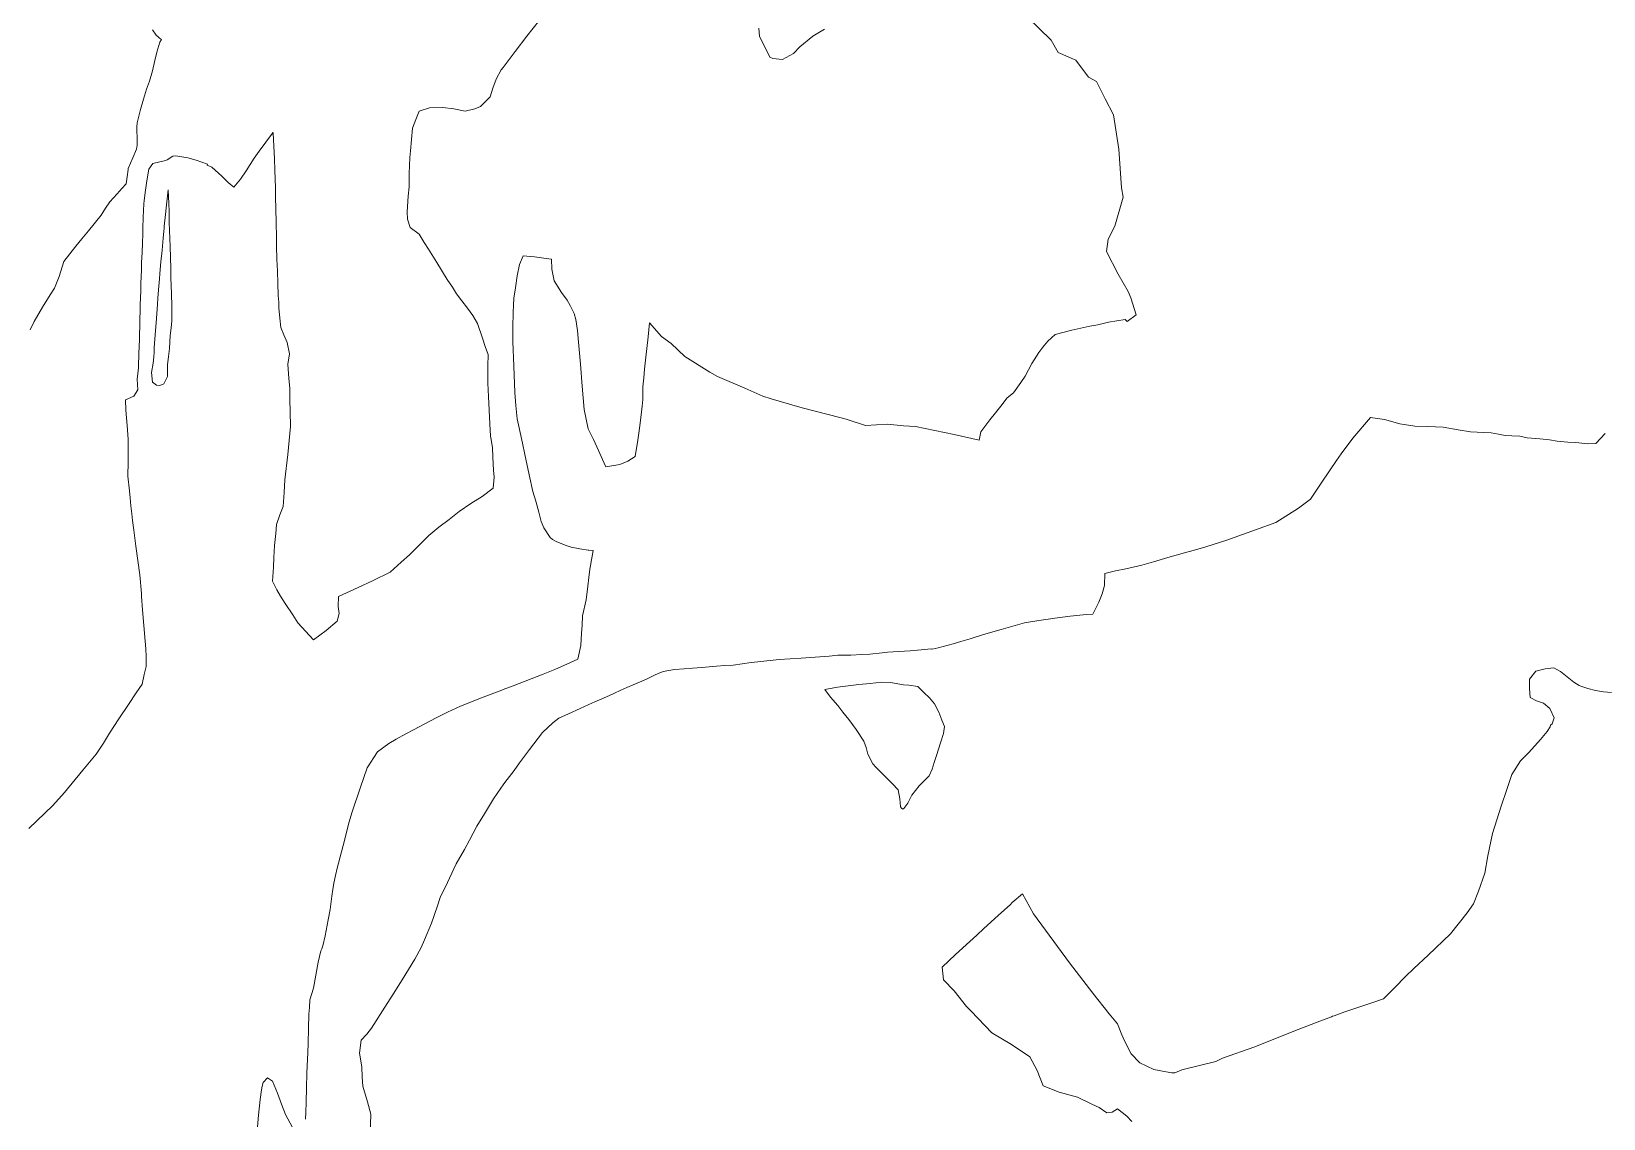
# Model space of a CAD drawing. Header units: inches. Extents: x 11351264 to 11356330, y 6702313 to 6706468.
# Drawn here: x 11354852.6 to 11355343.6, y 6703745.7 to 6704085.3 of the extents above; entities that cross this region are included whole.
import ezdxf

# ---------------------------------------------------------------- set-up
doc = ezdxf.new("R2010")
doc.units = ezdxf.units.IN
doc.header["$MEASUREMENT"] = 0
doc.layers.add('Shumate_Contours_clip1', color=7, linetype='Continuous', lineweight=0)

msp = doc.modelspace()

# ---------------------------------------------------------------- linework, layer by layer
at = {"layer": 'Shumate_Contours_clip1'}
for points, elevation in [([(11355011.27, 6704088.83), (11355007.32, 6704083.86), (11355003.68, 6704078.99), (11355001.21, 6704075.65), (11355000, 6704074.08), (11354999.37, 6704073.27), (11354997.78, 6704070.4), (11354996.76, 6704067.59), (11354995.92, 6704064.9), (11354992.86, 6704061.81), (11354991.12, 6704061.08), (11354988.09, 6704060.41), (11354984.52, 6704061.08), (11354981.07, 6704061.53), (11354976.94, 6704061.48), (11354973.72, 6704060.35), (11354972.69, 6704057.75), (11354971.69, 6704055.13), (11354971.01, 6704048.03), (11354970.82, 6704045.91), (11354970.56, 6704040.93), (11354970.63, 6704036.76), (11354970.27, 6704033.82), (11354970.03, 6704028.97), (11354970.1, 6704026.65), (11354970.91, 6704024.07), (11354973.72, 6704021.96), (11354975.24, 6704019.41), (11354976.68, 6704017.24), (11354979.2, 6704013.08), (11354982.52, 6704007.77), (11354984.11, 6704005.47), (11354985.39, 6704003.36), (11354987.1, 6704001.12), (11354988.81, 6703998.9), (11354990.47, 6703996.61), (11354991.91, 6703994.08), (11354993.36, 6703989.82), (11354994.49, 6703986.59), (11354995.26, 6703984.36), (11354995.22, 6703980.81), (11354995.16, 6703976.59), (11354995.2, 6703975.47), (11354995.41, 6703971.22), (11354995.63, 6703966.97), (11354995.84, 6703962.73), (11354996.03, 6703958.83), (11354996.12, 6703958.35), (11354996.6, 6703955.31), (11354996.77, 6703952.32), (11354996.96, 6703948.24), (11354997.11, 6703946.11), (11354996.88, 6703942.61), (11354993.36, 6703939.99), (11354989.87, 6703937.88), (11354986.27, 6703935.35), (11354983.08, 6703932.9), (11354979.88, 6703930.47), (11354976.73, 6703927.82), (11354970.68, 6703921.77), (11354968.08, 6703919.54), (11354964.65, 6703916.42), (11354959.13, 6703913.65), (11354954.69, 6703911.66), (11354948.51, 6703908.79), (11354948.42, 6703905.67), (11354948.76, 6703903.45), (11354948.16, 6703901.05), (11354944.65, 6703898.18), (11354940.74, 6703895.31), (11354935.87, 6703900.61), (11354934.25, 6703903.03), (11354931.88, 6703906.57), (11354930.4, 6703908.87), (11354929.29, 6703910.86), (11354927.96, 6703913.6), (11354928.2, 6703917.94), (11354928.31, 6703920.95), (11354928.58, 6703924.69), (11354928.95, 6703928.48), (11354929.21, 6703931.26), (11354930.23, 6703934.26), (11354931.23, 6703936.96), (11354931.52, 6703941.24), (11354931.79, 6703945.2), (11354932.72, 6703953.12), (11354933.58, 6703961.88), (11354933.46, 6703966.55), (11354933.37, 6703970.28), (11354933.29, 6703973.92), (11354933.06, 6703976.88), (11354932.66, 6703981.35), (11354933.24, 6703984.63), (11354932.45, 6703988.1), (11354931.44, 6703990.58), (11354930.51, 6703992.83), (11354930.23, 6703995.78), (11354929.93, 6703998.93), (11354929.85, 6704000.76), (11354929.74, 6704002.82), (11354929.58, 6704006.62), (11354929.43, 6704010.41), (11354929.29, 6704014.21), (11354929.2, 6704018.2), (11354929.14, 6704020.82), (11354929.05, 6704025.83), (11354928.97, 6704029.7), (11354928.9, 6704033.69), (11354928.82, 6704036.44), (11354928.66, 6704041.95), (11354928.59, 6704045.49), (11354928.49, 6704047.5), (11354928.37, 6704049.51), (11354928.09, 6704053.48), (11354928.07, 6704053.81), (11354927.92, 6704053.61), (11354927.87, 6704053.54), (11354925.86, 6704050.69), (11354923.78, 6704047.87), (11354922.17, 6704045.73), (11354919.68, 6704041.75), (11354917.92, 6704039.11), (11354915.88, 6704036.67), (11354914.08, 6704038.1), (11354912.13, 6704040.09), (11354908.96, 6704042.9), (11354907.53, 6704043.51), (11354907.63, 6704043.85), (11354904.09, 6704045.14), (11354901.5, 6704045.77), (11354897.76, 6704046.42), (11354896.74, 6704046.29), (11354895.06, 6704045.23), (11354894.55, 6704045), (11354890.56, 6704044.05), (11354889.25, 6704042.25), (11354888.69, 6704038.61), (11354888.27, 6704035.75), (11354887.79, 6704032.47), (11354887.72, 6704031.46), (11354887.65, 6704029.39), (11354887.57, 6704027.32), (11354887.45, 6704023.7), (11354887.37, 6704021.62), (11354887.29, 6704019.55), (11354887.17, 6704015.91), (11354887.1, 6704014.99), (11354887.03, 6704012.84), (11354886.96, 6704010.69), (11354886.84, 6704006.7), (11354886.83, 6704006.42), (11354886.76, 6704004.26), (11354886.7, 6704002.09), (11354886.64, 6703999.93), (11354886.58, 6703997.91), (11354886.57, 6703997.79), (11354886.51, 6703995.62), (11354886.46, 6703993.51), (11354886.37, 6703990.35), (11354886.33, 6703989.14), (11354886.33, 6703989.05), (11354886.26, 6703986.89), (11354886.19, 6703984.68), (11354886.07, 6703980.59), (11354886.08, 6703980.19), (11354885.63, 6703976.68), (11354885.83, 6703973.34), (11354884.64, 6703971.38), (11354882.05, 6703970.26), (11354882.15, 6703966.99), (11354882.56, 6703962.22), (11354882.79, 6703957.92), (11354882.89, 6703952.93), (11354882.79, 6703950.86), (11354882.7, 6703946.37), (11354883.24, 6703941.81), (11354883.51, 6703939.65), (11354883.7, 6703937.16), (11354884.03, 6703934.61), (11354884.18, 6703932.52), (11354884.58, 6703929.57), (11354885.21, 6703924.53), (11354885.84, 6703920.07), (11354886.46, 6703915.58), (11354886.99, 6703909.71), (11354887.02, 6703908.83), (11354887.36, 6703904.67), (11354887.75, 6703899.76), (11354888.13, 6703894.85), (11354888.31, 6703892.41), (11354888.5, 6703889.93), (11354888.42, 6703886.97), (11354887.85, 6703884.4), (11354887.2, 6703881.42), (11354885.36, 6703878.69), (11354882.94, 6703875.1), (11354879.92, 6703870.61), (11354877.05, 6703866.1), (11354875.09, 6703863), (11354872.84, 6703859.6), (11354868.7, 6703854.57), (11354862.94, 6703847.53), (11354859.35, 6703843.52), (11354851.79, 6703836.29)], 1374), ([(11355163.69, 6704089.78), (11355171.11, 6704082.53), (11355173.31, 6704078.69), (11355178.77, 6704076.3), (11355182.79, 6704071.03), (11355185.27, 6704069.66), (11355187.98, 6704064.25), (11355190.62, 6704059.22), (11355192.29, 6704048.51), (11355193.06, 6704036.41), (11355193.62, 6704033.56), (11355190.98, 6704024.45), (11355188.9, 6704020.4), (11355188.39, 6704016.58), (11355192.04, 6704009.46), (11355195.21, 6704004.05), (11355195.95, 6704002.11), (11355197.71, 6703996.75), (11355194.8, 6703994.67), (11355194.18, 6703995.33), (11355189.06, 6703994.44), (11355185.7, 6703993.69), (11355183.23, 6703993.23), (11355177.53, 6703991.99), (11355172.34, 6703990.6), (11355170.06, 6703988.52), (11355168.55, 6703986.66), (11355167.31, 6703985.04), (11355165.08, 6703981.61), (11355162.98, 6703977.61), (11355161.67, 6703975.64), (11355159.37, 6703972.44), (11355157.34, 6703970.81), (11355155.35, 6703968.23), (11355153.74, 6703966.2), (11355151.98, 6703963.97), (11355149.2, 6703960.25), (11355148.61, 6703957.62), (11355140.77, 6703959.41), (11355134.75, 6703960.65), (11355128.72, 6703961.89), (11355125.03, 6703962.1), (11355120.01, 6703962.63), (11355113.17, 6703962.19), (11355107.05, 6703964.18), (11355105.11, 6703964.76), (11355093.39, 6703967.72), (11355083.68, 6703970.59), (11355081.03, 6703971.34), (11355075.46, 6703973.89), (11355066.95, 6703977.54), (11355064.5, 6703978.9), (11355056.67, 6703983.78), (11355052.44, 6703987.81), (11355049.45, 6703990.04), (11355045.7, 6703994.23), (11355045.2, 6703989.94), (11355044.5, 6703983.51), (11355044.08, 6703979.8), (11355043.86, 6703977.1), (11355043.56, 6703974.29), (11355043.58, 6703970.32), (11355043.4, 6703968.3), (11355042.76, 6703962.93), (11355042.29, 6703959.86), (11355042.01, 6703957.67), (11355041.15, 6703952.55), (11355038.89, 6703951.12), (11355036.44, 6703950.05), (11355031.98, 6703949.31), (11355030.95, 6703951.62), (11355029.69, 6703954.42), (11355028.13, 6703957.82), (11355026.56, 6703961.22), (11355025.31, 6703967.16), (11355024.67, 6703974.45), (11355024.08, 6703981.34), (11355023.47, 6703988.23), (11355023.15, 6703991.84), (11355022.68, 6703995.35), (11355022.09, 6703997.15), (11355020.92, 6703999.73), (11355019.99, 6704001.32), (11355018.22, 6704003.79), (11355015.94, 6704007.35), (11355015.19, 6704011.01), (11355015.01, 6704014.17), (11355012.66, 6704014.51), (11355009.75, 6704014.87), (11355006.26, 6704015.16), (11355005.1, 6704012.54), (11355004.29, 6704008.95), (11355003.79, 6704005.2), (11355003.32, 6704002), (11355003.19, 6703999.8), (11355003.05, 6703997.55), (11355003.01, 6703992.96), (11355002.97, 6703988.46), (11355003.29, 6703980.71), (11355003.57, 6703972.5), (11355003.91, 6703968.48), (11355004.31, 6703964.3), (11355005.68, 6703958.15), (11355007.07, 6703951.7), (11355008.13, 6703946.76), (11355009.22, 6703941.58), (11355010.13, 6703938.57), (11355011.1, 6703935.12), (11355011.87, 6703932.27), (11355012.68, 6703930.22), (11355014.65, 6703927.25), (11355015.32, 6703926.63), (11355016.7, 6703925.9), (11355019.68, 6703924.68), (11355021.17, 6703924.22), (11355023.94, 6703923.7), (11355026.48, 6703923.32), (11355026.75, 6703923.25), (11355028.1, 6703923.17), (11355027.76, 6703921.38), (11355027.04, 6703917.33), (11355026.7, 6703914.71), (11355026.4, 6703912.04), (11355025.85, 6703907.79), (11355024.78, 6703902.8), (11355024.6, 6703899.72), (11355024.46, 6703897.37), (11355024.17, 6703893.48), (11355023.23, 6703889.19), (11355020.95, 6703888.17), (11355016.12, 6703886.02), (11355012.49, 6703884.5), (11355003.12, 6703880.94), (11355000, 6703879.74), (11354999.53, 6703879.56), (11354993.73, 6703877.31), (11354986.6, 6703874.54), (11354982.56, 6703872.64), (11354979.07, 6703870.88), (11354975.31, 6703868.94), (11354971.93, 6703867.16), (11354969.56, 6703865.85), (11354966.51, 6703864.2), (11354964.3, 6703862.89), (11354960.71, 6703860.32), (11354957.47, 6703855.24), (11354955.4, 6703849.24), (11354952.69, 6703841.25), (11354951.66, 6703837.65), (11354950.36, 6703832.6), (11354948.16, 6703823.91), (11354947.63, 6703821.63), (11354947.08, 6703819.3), (11354946.75, 6703817.27), (11354946.49, 6703815.19), (11354945.9, 6703811.03), (11354945.31, 6703807.76), (11354944.35, 6703802.8), (11354943.68, 6703799.69), (11354943.31, 6703798.78), (11354943.02, 6703798.15), (11354942.2, 6703794.58), (11354941.48, 6703790.53), (11354940.75, 6703786.49), (11354939.56, 6703782.81), (11354939.48, 6703780.37), (11354939.31, 6703778.36), (11354939.18, 6703773.82), (11354939.04, 6703769.28), (11354938.94, 6703766.31), (11354938.82, 6703764.3), (11354938.62, 6703759.88), (11354938.5, 6703755.37), (11354938.41, 6703750.83), (11354938.3, 6703747.7), (11354938.24, 6703745.53)], 1372), ([(11355079.79, 6704086.27), (11355080, 6704083.69), (11355082.5, 6704078.8), (11355083.22, 6704077.28), (11355084.23, 6704076.83), (11355087.17, 6704076.49), (11355090.65, 6704078.43), (11355092.57, 6704080.47), (11355096.71, 6704083.81), (11355100.36, 6704086.03)], 1372), ([(11354890.4, 6704085.77), (11354891.62, 6704084.17), (11354892.19, 6704083.6), (11354892.61, 6704083.16), (11354893.28, 6704082.74), (11354892.74, 6704081.98), (11354891.77, 6704078.8), (11354891.18, 6704076.19), (11354890.42, 6704072.95), (11354889.55, 6704069.74), (11354888.61, 6704067.22), (11354887.61, 6704064.19), (11354886.65, 6704060.94), (11354885.63, 6704056.75), (11354885.55, 6704055.48), (11354885.64, 6704050.89), (11354885.64, 6704049.77), (11354885.46, 6704048.52), (11354884.29, 6704045.8), (11354882.86, 6704042.46), (11354882.81, 6704042.22), (11354882.52, 6704039.91), (11354882.25, 6704037.72), (11354880.88, 6704036.21), (11354879.38, 6704034.57), (11354877.15, 6704032.11), (11354875.78, 6704030.05), (11354874.36, 6704027.94), (11354870.4, 6704022.99), (11354868.32, 6704020.5), (11354866.53, 6704018.25), (11354862.78, 6704013.45), (11354861.29, 6704008.74), (11354859.81, 6704005.12), (11354858.47, 6704002.98), (11354856.1, 6703999.2), (11354853.53, 6703994.66), (11354852.23, 6703992.11)], 1376), ([(11355344.09, 6703959.74), (11355341.25, 6703956.56), (11355338.71, 6703956.44), (11355334.96, 6703956.86), (11355332.44, 6703957.03), (11355329.17, 6703957.34), (11355326.76, 6703957.78), (11355323.71, 6703958.01), (11355319.78, 6703958.41), (11355317.49, 6703958.87), (11355314.96, 6703959.03), (11355312.88, 6703959.12), (11355310.85, 6703959.48), (11355308.54, 6703959.94), (11355306.21, 6703960.05), (11355302.04, 6703960.22), (11355298.25, 6703960.83), (11355293.57, 6703961.72), (11355288.79, 6703961.94), (11355284.69, 6703962), (11355280.04, 6703962.72), (11355275.24, 6703964.13), (11355270.8, 6703964.73), (11355265.35, 6703958.26), (11355261.71, 6703953.36), (11355260.23, 6703951.26), (11355255.69, 6703944.53), (11355252.06, 6703939.24), (11355248.32, 6703936.36), (11355241.29, 6703931.91), (11355234.93, 6703929.58), (11355228.28, 6703927.2), (11355226.25, 6703926.5), (11355219.37, 6703924.35), (11355215.42, 6703923.2), (11355212.8, 6703922.48), (11355210.18, 6703921.72), (11355207.56, 6703920.94), (11355203.03, 6703919.65), (11355199.39, 6703918.59), (11355194.43, 6703917.46), (11355191.2, 6703916.8), (11355187.89, 6703916.03), (11355187.8, 6703912.24), (11355187.03, 6703909.61), (11355186.05, 6703907), (11355184.18, 6703903.33), (11355182.1, 6703903.13), (11355177.1, 6703902.61), (11355172.29, 6703902.03), (11355170.16, 6703901.74), (11355167.3, 6703901.32), (11355162.75, 6703900.55), (11355159.13, 6703899.54), (11355155.52, 6703898.51), (11355150.03, 6703896.93), (11355145.84, 6703895.57), (11355142.95, 6703894.73), (11355140.54, 6703894.05), (11355135.78, 6703892.72), (11355133.92, 6703892.4), (11355133.83, 6703892.37), (11355133.66, 6703892.48), (11355130.54, 6703892.13), (11355127.07, 6703891.83), (11355123.56, 6703891.6), (11355119.99, 6703891.42), (11355118.35, 6703891.23), (11355114.46, 6703890.82), (11355112.02, 6703890.64), (11355108.53, 6703890.51), (11355104.52, 6703890.44), (11355101.73, 6703890.12), (11355093, 6703889.55), (11355086.12, 6703889.09), (11355079.48, 6703888.43), (11355077.4, 6703888.14), (11355071.8, 6703887.37), (11355069.21, 6703887.23), (11355066.6, 6703887.03), (11355062.02, 6703886.66), (11355059.07, 6703886.45), (11355056.45, 6703886.25), (11355053.46, 6703885.97), (11355049.98, 6703885.4), (11355047.43, 6703884.32), (11355044.73, 6703883), (11355040.58, 6703881.22), (11355038.63, 6703880.38), (11355036.72, 6703879.53), (11355034.51, 6703878.53), (11355032.19, 6703877.48), (11355028.61, 6703875.86), (11355026.73, 6703875.02), (11355024.05, 6703873.83), (11355020.38, 6703872.16), (11355017.35, 6703870.79), (11355015.51, 6703869.3), (11355012.2, 6703866.3), (11355010.94, 6703864.59), (11355008.16, 6703861.06), (11355005.08, 6703856.88), (11355003.38, 6703854.47), (11355000.52, 6703850.7), (11355000, 6703849.96), (11354999.26, 6703848.91), (11354996.97, 6703845.61), (11354994.12, 6703840.92), (11354991.78, 6703837.08), (11354989.43, 6703832.7), (11354987.87, 6703829.77), (11354985.26, 6703825.29), (11354981.84, 6703817.94), (11354980.42, 6703815.09), (11354979.39, 6703811.83), (11354977.57, 6703806.81), (11354975.42, 6703801.59), (11354974.31, 6703799.18), (11354972.36, 6703795.47), (11354968.43, 6703789.09), (11354965.65, 6703784.61), (11354962.98, 6703780.48), (11354958.8, 6703773.99), (11354957.42, 6703772.07), (11354955.56, 6703770.17), (11354955.13, 6703766.15), (11354955.77, 6703761.92), (11354955.97, 6703758.69), (11354956.09, 6703755.84), (11354957.58, 6703750.96), (11354958.67, 6703747.14), (11354958.43, 6703740.7)], 1370), ([(11355346.07, 6703878.84), (11355343.58, 6703879.01), (11355341.16, 6703879.47), (11355338.76, 6703880.02), (11355336.5, 6703880.78), (11355336.02, 6703880.96), (11355334.31, 6703882.03), (11355332.27, 6703883.73), (11355330.23, 6703885.33), (11355328.13, 6703886.53), (11355325.4, 6703886.24), (11355322.49, 6703885.52), (11355320.48, 6703883.02), (11355320.51, 6703880.07), (11355320.72, 6703877.22), (11355322.72, 6703876.18), (11355324.86, 6703875.5), (11355326.9, 6703873.82), (11355328.19, 6703870.89), (11355327.56, 6703869.03), (11355327.12, 6703868.56), (11355326.92, 6703868.12), (11355325.99, 6703866.67), (11355323.97, 6703864.17), (11355320.33, 6703860.05), (11355317.66, 6703857.47), (11355315.01, 6703853.18), (11355313.48, 6703848.49), (11355311.69, 6703843.34), (11355310.3, 6703839.03), (11355308.98, 6703834.73), (11355307.47, 6703827.84), (11355306.56, 6703822.34), (11355304.61, 6703816.74), (11355302.99, 6703812.76), (11355301.03, 6703809.97), (11355295.83, 6703803.44), (11355288.88, 6703796.76), (11355284.4, 6703792.62), (11355281.77, 6703790.1), (11355278.4, 6703786.62), (11355274.95, 6703783.16), (11355270.96, 6703781.75), (11355266.91, 6703780.41), (11355262.87, 6703779.05), (11355259.49, 6703777.86), (11355258.97, 6703777.67), (11355258.67, 6703777.53), (11355254.99, 6703776.13), (11355246.9, 6703773), (11355234.77, 6703768.17), (11355224.6, 6703764.63), (11355222.59, 6703763.58), (11355211.89, 6703760.93), (11355209.71, 6703760.03), (11355208.75, 6703759.97), (11355207.05, 6703760.3), (11355203.21, 6703761.04), (11355198.82, 6703763.15), (11355196.11, 6703765.97), (11355193.98, 6703769.99), (11355193.2, 6703771.85), (11355191.88, 6703775.32), (11355189.28, 6703778.46), (11355184.12, 6703784.93), (11355176.81, 6703794.39), (11355169.35, 6703804.55), (11355165.63, 6703809.69), (11355162.11, 6703815.96), (11355158.97, 6703813.19), (11355158.41, 6703812.62), (11355154.56, 6703809.16), (11355150.12, 6703805.09), (11355147.89, 6703803.02), (11355145.68, 6703801.01), (11355141.24, 6703796.93), (11355137.04, 6703793), (11355137.48, 6703789.04), (11355140.87, 6703785.66), (11355144.65, 6703780.69), (11355146.1, 6703779.31), (11355152.63, 6703772.56), (11355158.71, 6703768.89), (11355164.45, 6703764.98), (11355166.79, 6703760.7), (11355168.58, 6703755.98), (11355173.6, 6703754.01), (11355179.35, 6703752.46), (11355183.84, 6703750.27), (11355186.12, 6703749.2), (11355188.48, 6703747.55), (11355190.15, 6703747.76), (11355191.82, 6703748.79), (11355194.75, 6703746.53), (11355196.34, 6703744.81)], 1368), ([(11354934.2, 6703742.99), (11354931.98, 6703747.05), (11354930.77, 6703750.18), (11354929.52, 6703753.66), (11354927.9, 6703757.44), (11354926.37, 6703758.41), (11354925.02, 6703756.95), (11354924.74, 6703755.86), (11354924.45, 6703754.72), (11354924.07, 6703751.65), (11354923.57, 6703746.76), (11354923.11, 6703741.85)], 1372)]:
    msp.add_lwpolyline(points, dxfattribs=dict(at, elevation=elevation))
for points, elevation in [([(11354890.13, 6703978.72), (11354890.47, 6703975.72), (11354891.67, 6703974.85), (11354892.76, 6703974.69), (11354894.01, 6703975.27), (11354895.15, 6703977.54), (11354895.14, 6703981.15), (11354895.46, 6703983.81), (11354895.74, 6703986.29), (11354895.96, 6703990.34), (11354896.22, 6703992.72), (11354896.49, 6703994.87), (11354896.49, 6703999.34), (11354896.36, 6704003.39), (11354896.21, 6704008.38), (11354896.12, 6704011.27), (11354896.01, 6704014.71), (11354895.91, 6704018.14), (11354895.75, 6704023.16), (11354895.66, 6704025.58), (11354895.67, 6704029.08), (11354895.54, 6704031.55), (11354895.33, 6704035.81), (11354894.82, 6704031.14), (11354894.48, 6704028.1), (11354894.12, 6704024.48), (11354894.07, 6704023.73), (11354894.01, 6704022.93), (11354893.78, 6704020.69), (11354893.43, 6704017.02), (11354893.09, 6704013.34), (11354892.75, 6704009.66), (11354892.63, 6704008.03), (11354892.43, 6704005.77), (11354892.13, 6704002.04), (11354891.99, 6704000), (11354891.55, 6703994.32), (11354891.4, 6703991.88), (11354891, 6703986.49), (11354890.93, 6703985.13), (11354890.87, 6703983.7), (11354890.63, 6703981.66)], 1372), ([(11355100.45, 6703879.74), (11355102.2, 6703877.33), (11355104.45, 6703874.7), (11355106.03, 6703872.69), (11355107.87, 6703870.38), (11355110.17, 6703867.27), (11355112.64, 6703863.6), (11355113.3, 6703861.6), (11355113.83, 6703859.53), (11355115.42, 6703856.54), (11355116.36, 6703855.48), (11355119.46, 6703852.36), (11355121.47, 6703850.43), (11355123.3, 6703848.46), (11355123.82, 6703845.61), (11355124.09, 6703843.06), (11355124.35, 6703842.69), (11355124.78, 6703842.39), (11355125.14, 6703842.6), (11355126.34, 6703844.24), (11355127.58, 6703846.73), (11355129.85, 6703849.61), (11355131.56, 6703851.28), (11355132.99, 6703852.79), (11355133.92, 6703854.91), (11355134.56, 6703856.95), (11355135.28, 6703859.14), (11355136.59, 6703863.12), (11355137.52, 6703865.97), (11355137.78, 6703868.16), (11355136.97, 6703870.22), (11355136, 6703872.62), (11355134.68, 6703875.23), (11355133.16, 6703877.11), (11355131.36, 6703878.81), (11355129.5, 6703880.7), (11355126.66, 6703881.12), (11355125.02, 6703881.25), (11355120.94, 6703881.92), (11355118.12, 6703882.03), (11355114.58, 6703881.66), (11355111.06, 6703881.27), (11355106.03, 6703880.64), (11355104.41, 6703880.49)], 1368)]:
    msp.add_lwpolyline(points, close=True, dxfattribs=dict(at, elevation=elevation))

doc.saveas('drawing.dxf')
